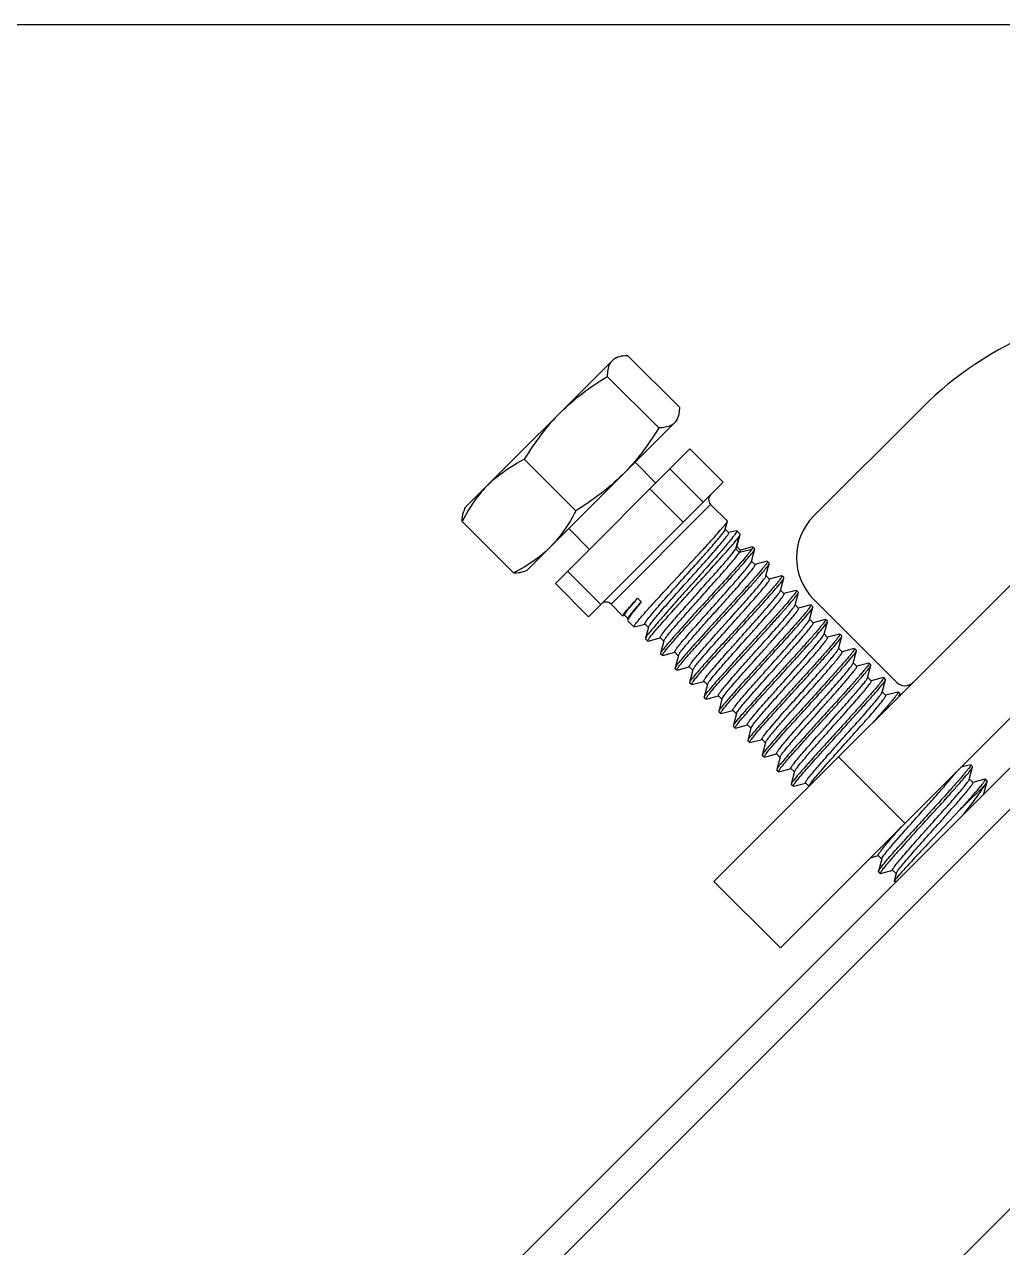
# Model space of a CAD drawing. Extents: x 27938 to 1042331, y -235042 to 1535213.
# Drawn here: x 707030 to 708077, y 755037 to 756346 of the extents above; entities that cross this region are included whole.
import ezdxf

# ---------------------------------------------------------------- set-up
doc = ezdxf.new("R2010")
doc.units = 0
doc.header["$LTSCALE"] = 1000
doc.header["$MEASUREMENT"] = 0
doc.layers.add('bz', color=2, linetype='Continuous')

msp = doc.modelspace()

# ---------------------------------------------------------------- linework, layer by layer
at = {"linetype": 'Continuous'}
for p, q in [((707661.4, 755988.8), (707501.5, 755828.9)), ((707661.4, 755988.8), (707665, 755990.1)), ((707675.9, 755991.7), (707731, 755936.6)), ((707653.7, 755969.6), (707708.8, 755914.5)), ((707768, 755429.1), (708272.4, 755933.6)), ((707990.7, 755936.1), (707874.6, 755820)), ((707728, 755922.1), (707568.1, 755762.2)), ((707729.3, 755925.8), (707728, 755922.1)), ((707598.3, 755748), (707742.2, 755892)), ((707742.2, 755892), (707777.8, 755856.4)), ((707565, 755880.9), (707620.1, 755825.8)), ((707683.6, 755877.7), (707705.8, 755855.5)), ((707720.9, 755870.6), (707756.5, 755835.1)), ((707633.8, 755712.4), (707777.8, 755856.4)), ((707699.4, 755849.1), (707734.9, 755813.6)), ((707501.5, 755828.9), (707500.1, 755825.2)), ((707657.8, 755725.8), (707764.4, 755832.4)), ((707782.3, 755814.6), (707764.4, 755832.4)), ((707498.5, 755814.3), (707553.6, 755759.3)), ((707780, 755806.1), (707782.3, 755814.3)), ((707782.3, 755814.3), (707782.3, 755814.6)), ((707612.5, 755806.7), (707634.7, 755784.4)), ((707780, 755805.8), (707780, 755806.1)), ((707783.8, 755802.3), (707780, 755806.1)), ((707791.8, 755804.5), (707783.8, 755802.4)), ((707791.8, 755804.5), (707792.3, 755804.5)), ((707796, 755800.8), (707792.3, 755804.5)), ((707792.5, 755787.1), (707796.1, 755800.4)), ((707794.8, 755798.2), (707796.1, 755800.4)), ((707796.1, 755800.4), (707796, 755800.8)), ((707839, 755358), (708283.3, 755802.3)), ((707791.5, 755785.2), (707794.8, 755798.2)), ((707791.5, 755785.2), (707792.5, 755787.1)), ((707796.3, 755783.6), (707792.6, 755787.4)), ((707809.3, 755787.2), (707796.3, 755783.8)), ((707809.3, 755787.2), (707809.6, 755787.2)), ((707811.6, 755785.2), (707809.6, 755787.2)), ((707795.4, 755781.3), (707791.5, 755785.2)), ((707808.4, 755784.5), (707795.4, 755781.3)), ((707808, 755771.5), (707811.6, 755784.9)), ((707811.6, 755784.9), (707811.6, 755785.2)), ((707564.4, 755760.9), (707568.1, 755762.2)), ((707611.2, 755761), (707646.8, 755725.4)), ((707808, 755771.3), (707808, 755771.5)), ((707811.9, 755768.1), (707808.1, 755771.8)), ((707824.8, 755771.7), (707811.8, 755768.2)), ((707823.6, 755756), (707827.2, 755769.3)), ((707824.8, 755771.7), (707825.2, 755771.6)), ((707827.1, 755769.7), (707825.2, 755771.6)), ((707827.2, 755769.3), (707827.1, 755769.7)), ((707598.3, 755748), (707633.8, 755712.4)), ((707823.4, 755755.5), (707823.6, 755756)), ((707827.4, 755752.5), (707823.7, 755756.3)), ((707840.4, 755756.1), (707827.4, 755752.7)), ((707839.1, 755740.4), (707842.7, 755753.8)), ((707840.4, 755756.1), (707840.7, 755756.1)), ((707842.7, 755754.2), (707840.7, 755756.1)), ((707842.7, 755753.8), (707842.7, 755754.2)), ((707843, 755737), (707839.2, 755740.7)), ((707855.9, 755740.6), (707842.9, 755737.1)), ((707854.7, 755724.9), (707858.3, 755738.2)), ((707855.9, 755740.6), (707856.3, 755740.5)), ((707858.2, 755738.6), (707856.3, 755740.5)), ((707858.3, 755738.2), (707858.2, 755738.6)), ((707670.2, 755713.5), (707657.8, 755725.8)), ((707686.3, 755732.1), (707690.2, 755728.2)), ((707858.5, 755721.4), (707854.8, 755725.2)), ((707871.5, 755725), (707858.5, 755721.6)), ((707870.2, 755709.3), (707873.8, 755722.7)), ((707871.5, 755725), (707871.8, 755725)), ((707873.8, 755723.1), (707871.8, 755725)), ((707873.8, 755722.7), (707873.8, 755723.1)), ((707874.6, 755731.2), (707963.4, 755642.3)), ((707670.3, 755713.5), (707670.2, 755713.5)), ((707670.3, 755713.5), (707672.3, 755714)), ((707672.3, 755714.1), (707676.1, 755710.3)), ((707676.1, 755710.6), (707675.6, 755708.7)), ((707675.6, 755708.7), (707675.7, 755708)), ((707682.1, 755701.5), (707675.7, 755708)), ((707874.1, 755705.9), (707870.3, 755709.7)), ((707887, 755709.5), (707874, 755706)), ((707887, 755709.5), (707887.4, 755709.4)), ((707889.3, 755707.5), (707887.4, 755709.4)), ((707889.3, 755707.1), (707889.3, 755707.5)), ((707682.4, 755701.5), (707682.1, 755701.5)), ((707682.4, 755701.5), (707694.1, 755704.6)), ((707694.1, 755704.8), (707697.9, 755701)), ((707698, 755701.3), (707694.8, 755689.3)), ((707698, 755701.3), (707698.1, 755701.7)), ((707885.8, 755693.8), (707889.3, 755707.1)), ((707694.8, 755689.3), (707694.8, 755688.8)), ((707697.2, 755686.4), (707694.8, 755688.8)), ((707697.6, 755686.4), (707710.5, 755689.9)), ((707710.5, 755690), (707714.3, 755686.2)), ((707714.4, 755686.6), (707710.8, 755673.2)), ((707889.6, 755690.3), (707885.8, 755694.1)), ((707902.6, 755693.9), (707889.6, 755690.5)), ((707901.3, 755678.2), (707904.9, 755691.6)), ((707902.6, 755693.9), (707902.9, 755693.9)), ((707904.9, 755692), (707902.9, 755693.9)), ((707904.9, 755691.6), (707904.9, 755692)), ((707710.8, 755673.2), (707710.8, 755672.8)), ((707712.8, 755670.9), (707710.8, 755672.8)), ((707713.1, 755670.8), (707712.8, 755670.9)), ((707713.1, 755670.8), (707726.1, 755674.3)), ((707726, 755674.5), (707729.8, 755670.7)), ((707729.9, 755671), (707726.3, 755657.6)), ((707905.2, 755674.8), (707901.4, 755678.6)), ((707918.1, 755678.4), (707905.1, 755674.9)), ((707916.9, 755662.7), (707920.4, 755676)), ((707918.1, 755678.4), (707918.5, 755678.4)), ((707920.4, 755676.4), (707918.5, 755678.4)), ((707920.4, 755676), (707920.4, 755676.4)), ((707726.3, 755657.6), (707726.4, 755657.3)), ((707728.3, 755655.3), (707726.4, 755657.3)), ((707728.7, 755655.3), (707728.3, 755655.3)), ((707728.7, 755655.3), (707741.6, 755658.8)), ((707741.6, 755658.9), (707745.4, 755655.1)), ((707745.4, 755655.5), (707741.9, 755642.1)), ((707920.7, 755659.2), (707916.9, 755663)), ((707933.7, 755662.8), (707920.7, 755659.4)), ((707932.4, 755647.1), (707936, 755660.5)), ((707933.7, 755662.8), (707934, 755662.8)), ((707936, 755660.9), (707934, 755662.8)), ((707936, 755660.5), (707936, 755660.9)), ((705631.2, 753096.9), (708176.6, 755642.3)), ((707741.9, 755642.1), (707741.9, 755641.7)), ((707744.2, 755639.7), (707757.2, 755643.2)), ((707757.1, 755643.4), (707760.9, 755639.6)), ((707936.3, 755643.7), (707932.5, 755647.5)), ((707949.2, 755647.3), (707936.2, 755643.8)), ((707947.9, 755631.6), (707951.5, 755645)), ((707949.2, 755647.3), (707949.6, 755647.3)), ((707951.5, 755645.3), (707949.6, 755647.3)), ((707743.8, 755639.8), (707741.9, 755641.7)), ((707744.2, 755639.7), (707743.8, 755639.8)), ((707761, 755639.9), (707757.4, 755626.5)), ((707951.8, 755628.2), (707948, 755631.9)), ((707964.7, 755631.7), (707951.8, 755628.3)), ((707964.7, 755631.7), (707965.1, 755631.7)), ((707967.1, 755629.8), (707965.1, 755631.7)), ((707965.9, 755627.4), (707967.1, 755629.4)), ((707966.6, 755627.8), (707967.1, 755629.4)), ((707967.1, 755629.4), (707967.1, 755629.8)), ((705653.2, 753074.9), (708198.6, 755620.3)), ((707757.4, 755626.5), (707757.5, 755626.2)), ((707759.4, 755624.2), (707757.5, 755626.2)), ((707759.8, 755624.2), (707759.4, 755624.2)), ((707759.8, 755624.2), (707772.7, 755627.7)), ((707772.7, 755627.8), (707776.5, 755624)), ((707776.5, 755624.4), (707773, 755611)), ((707776.5, 755624.4), (707776.7, 755624.7)), ((707773, 755611), (707773, 755610.6)), ((707774.9, 755608.7), (707773, 755610.6)), ((707775.3, 755608.7), (707774.9, 755608.7)), ((707775.3, 755608.7), (707788.3, 755612.1)), ((707788.2, 755612.3), (707792, 755608.5)), ((707792.1, 755608.8), (707788.5, 755595.4)), ((707788.5, 755595.4), (707788.5, 755595.1)), ((707790.5, 755593.1), (707788.5, 755595.1)), ((707790.9, 755593.1), (707790.5, 755593.1)), ((707790.9, 755593.1), (707803.8, 755596.6)), ((707803.8, 755596.7), (707807.5, 755593)), ((707807.6, 755593.3), (707804.1, 755579.9)), ((707804.1, 755579.9), (707804.1, 755579.5)), ((707806, 755577.6), (707804.1, 755579.5)), ((707806.4, 755577.6), (707806, 755577.6)), ((707806.4, 755577.6), (707819.4, 755581)), ((707819.3, 755581.2), (707823.1, 755577.4)), ((707823.2, 755577.7), (707819.6, 755564.3)), ((707819.6, 755564.3), (707819.6, 755564)), ((707821.6, 755562), (707819.6, 755564)), ((707822, 755562), (707834.9, 755565.5)), ((707834.9, 755565.6), (707838.6, 755561.9)), ((707822, 755562), (707821.6, 755562)), ((707838.7, 755562.2), (707835.2, 755548.8)), ((707972.3, 755491.3), (707901.2, 755562.3)), ((708042.5, 755554), (708032.3, 755551.3)), ((708041.2, 755538.3), (708044.8, 755551.7)), ((708042.5, 755554), (708042.8, 755554)), ((708044.8, 755552), (708042.8, 755554)), ((708044.8, 755551.7), (708044.8, 755552)), ((707835.2, 755548.8), (707835.2, 755548.4)), ((707837.1, 755546.5), (707835.2, 755548.4)), ((707837.5, 755546.5), (707837.1, 755546.5)), ((707837.5, 755546.5), (707850.5, 755549.9)), ((707850.4, 755550.1), (707854.2, 755546.3)), ((707854.3, 755546.6), (707850.7, 755533.3)), ((708041.1, 755537.9), (708041.2, 755538.3)), ((708045.1, 755534.9), (708041.3, 755538.6)), ((708058, 755538.5), (708045, 755535)), ((708058.4, 755538.4), (708058, 755538.5)), ((708060.3, 755536.5), (708058.4, 755538.4)), ((707850.7, 755533.3), (707850.7, 755532.9)), ((707852.7, 755530.9), (707850.7, 755532.9)), ((707853, 755530.9), (707852.7, 755530.9)), ((707853, 755530.9), (707866, 755534.4)), ((707866, 755534.5), (707869.7, 755530.8)), ((707869.8, 755531.1), (707869.9, 755531.4)), ((708031.6, 755506.2), (708058.4, 755532.9)), ((708056.8, 755522.8), (708060.4, 755536.1)), ((708060.3, 755536.5), (708060.4, 755536.1)), ((708031.6, 755506.2), (707996.4, 755468.8)), ((707935.5, 755454.4), (707936.4, 755454.7)), ((707936.4, 755454.7), (707943.7, 755456.7)), ((707943.7, 755456.8), (707947.5, 755453)), ((707947.5, 755453.4), (707944, 755440)), ((707944, 755439.6), (707944, 755440)), ((707946, 755437.7), (707944, 755439.6)), ((707946, 755437.7), (707946.3, 755437.6)), ((707946.3, 755437.6), (707959.3, 755441.1)), ((707959.2, 755441.3), (707963, 755437.5)), ((707963, 755437.5), (707960.8, 755429.3)), ((707963.1, 755437.8), (707963, 755437.5)), ((707839, 755358), (707768, 755429.1)), ((707960.8, 755429.3), (707960.9, 755429.1)), ((707963.4, 755429.1), (707960.9, 755429.1)), ((705867.1, 752861), (708412.6, 755406.4))]:
    msp.add_line(p, q, dxfattribs=at)
for centre, radius, start, end in [((708257.3, 755669.6), 376.9, 90.0086, 135), ((707769.7, 755837.7), 7.54, 135, 225), ((707919, 755775.6), 62.8, 135, 225), ((707652.5, 755720.5), 7.54, 45, 135), ((707972.3, 755651.2), 12.6, 225, 315), ((707700.1, 755839), 337.2, 319.4796, 320.0674)]:
    msp.add_arc(centre, radius, start, end, dxfattribs=at)
for points, knots in [([(707659, 755986.4), (707658.1, 755985.5), (707654.5, 755980.6), (707653.8, 755974.2), (707653.7, 755969.6)], [0, 0, 0, 0, 0.22235, 1, 1, 1, 1]), ([(707664.9, 755990.1), (707664.3, 755989.8), (707662.2, 755989), (707660.2, 755987.6), (707659, 755986.4)], [0, 0, 0, 0, 0.261173, 1, 1, 1, 1]), ([(707675.9, 755991.7), (707674.9, 755991.7), (707671.2, 755991.6), (707667.4, 755991), (707664.9, 755990.1)], [0, 0, 0, 0, 0.270862, 1, 1, 1, 1]), ([(707731, 755936.6), (707731, 755935.6), (707730.8, 755931.9), (707730.2, 755928.2), (707729.3, 755925.7)], [0, 0, 0, 0, 0.270862, 1, 1, 1, 1]), ([(707725.7, 755919.8), (707724.7, 755918.9), (707719.8, 755915.2), (707713.5, 755914.6), (707708.8, 755914.5)], [0, 0, 0, 0, 0.22235, 1, 1, 1, 1]), ([(707729.3, 755925.7), (707729.1, 755925.1), (707728.2, 755923), (707726.9, 755921), (707725.7, 755919.8)], [0, 0, 0, 0, 0.261173, 1, 1, 1, 1]), ([(707526, 755853.4), (707528.8, 755856.2), (707540.6, 755866.9), (707554.3, 755875.4), (707565, 755880.9)], [0, 0, 0, 0, 0.248254, 1, 1, 1, 1]), ([(707526, 755853.4), (707523.2, 755850.6), (707512.4, 755838.8), (707503.9, 755825), (707498.5, 755814.3)], [0, 0, 0, 0, 0.248254, 1, 1, 1, 1]), ([(707498.5, 755814.3), (707498.5, 755815.4), (707498.6, 755819.1), (707499.2, 755822.8), (707500.2, 755825.3)], [0, 0, 0, 0, 0.270862, 1, 1, 1, 1]), ([(707620.1, 755825.8), (707618.3, 755822.2), (707610.7, 755808.2), (707601, 755795.2), (707592.6, 755786.8)], [0, 0, 0, 0, 0.25305, 1, 1, 1, 1]), ([(707719.8, 755744.8), (707727.2, 755752.9), (707738.2, 755764.7), (707752.4, 755780.1), (707761.9, 755790.4), (707769.9, 755799.3), (707775.4, 755805.6), (707778.8, 755809.6), (707780.5, 755811.7), (707781.6, 755813.2), (707782.2, 755814), (707782.3, 755814.3)], [0, 0, 0, 0, 0.350119, 0.518183, 0.670792, 0.80069, 0.901712, 0.939847, 0.96911, 0.98919, 1, 1, 1, 1]), ([(707694.1, 755704.8), (707694, 755704.9), (707694.1, 755705.4), (707694.6, 755706.3), (707695.4, 755707.6), (707697.3, 755710.2), (707700.7, 755714.3), (707705.7, 755720.3), (707712, 755727.5), (707719.2, 755735.7), (707727.2, 755744.5), (707738.1, 755756.8), (707749, 755768.8), (707759.3, 755780.4), (707765.9, 755787.9), (707771.4, 755794.3), (707775.7, 755799.4), (707778.4, 755803), (707779.8, 755805), (707780, 755805.8)], [0, 0, 0, 0, 0.003459, 0.010831, 0.022552, 0.038611, 0.0832, 0.143022, 0.215863, 0.299017, 0.389412, 0.483732, 0.670424, 0.756089, 0.83251, 0.897021, 0.947417, 0.982048, 1, 1, 1, 1]), ([(707698.1, 755701.7), (707698.5, 755702.6), (707700.1, 755704.8), (707703.3, 755708.9), (707707.9, 755714.4), (707716.2, 755724), (707728.5, 755737.9), (707741.6, 755752.4), (707752.4, 755764.5), (707760.1, 755773), (707767, 755780.8), (707772.9, 755787.7), (707777.7, 755793.3), (707780.9, 755797.2), (707782.6, 755799.6), (707783.4, 755800.9), (707783.8, 755801.7), (707783.9, 755802.2), (707783.8, 755802.3)], [0, 0, 0, 0, 0.022597, 0.061854, 0.116478, 0.184513, 0.350625, 0.536644, 0.628982, 0.71656, 0.796358, 0.86566, 0.922145, 0.963971, 0.978972, 0.989897, 0.996763, 1, 1, 1, 1]), ([(707792.3, 755804.5), (707792.5, 755804.3), (707792.2, 755803.4), (707791.5, 755802.2), (707790.1, 755800.1), (707787.1, 755796.2), (707781.9, 755789.8), (707774.1, 755780.7), (707764.6, 755770), (707754.1, 755758.1), (707742.9, 755745.7), (707735.3, 755737.3), (707731.6, 755733.1)], [0, 0, 0, 0, 0.00729, 0.023491, 0.049387, 0.084832, 0.182679, 0.312272, 0.467071, 0.639216, 0.819925, 1, 1, 1, 1]), ([(707592.6, 755786.8), (707589.8, 755784), (707578, 755773.2), (707564.3, 755764.7), (707553.6, 755759.3)], [0, 0, 0, 0, 0.248254, 1, 1, 1, 1]), ([(707734.4, 755730.2), (707740.9, 755737.3), (707753.5, 755751.2), (707771, 755770.4), (707784.7, 755785.8), (707792.3, 755794.6), (707794.8, 755798.2)], [0, 0, 0, 0, 0.317573, 0.617842, 0.85691, 1, 1, 1, 1]), ([(707809.6, 755787.2), (707809.8, 755787), (707809.2, 755785.8), (707808.8, 755785.1), (707808.4, 755784.5)], [0, 0, 0, 0, 0.284271, 1, 1, 1, 1]), ([(707710.5, 755690), (707710.4, 755690.1), (707710.5, 755690.6), (707711.1, 755691.8), (707712.8, 755694.3), (707715.8, 755698.1), (707720.1, 755703.2), (707725.4, 755709.4), (707731.6, 755716.5), (707738.5, 755724.2), (707748.3, 755735.2), (707760.4, 755748.8), (707773.8, 755763.7), (707784, 755775.6), (707789.6, 755782.4), (707791.5, 755785.2)], [0, 0, 0, 0, 0.003229, 0.009818, 0.034461, 0.074131, 0.127679, 0.193435, 0.269313, 0.352894, 0.44151, 0.62244, 0.789143, 0.920497, 1, 1, 1, 1]), ([(707714.4, 755686.6), (707714.5, 755687.2), (707715.7, 755688.9), (707717.9, 755692), (707721.4, 755696.3), (707726, 755701.7), (707731.4, 755708), (707740.1, 755717.8), (707751.8, 755730.9), (707765.8, 755746.5), (707778.5, 755760.8), (707788.3, 755772.2), (707793.6, 755778.6), (707795.4, 755781.3)], [0, 0, 0, 0, 0.016663, 0.047692, 0.09239, 0.149487, 0.2173, 0.293813, 0.463619, 0.63876, 0.798451, 0.923769, 1, 1, 1, 1]), ([(707808.4, 755784.5), (707805.9, 755781), (707798.3, 755772.2), (707784.6, 755756.7), (707767.1, 755737.5), (707754.5, 755723.7), (707748, 755716.6)], [0, 0, 0, 0, 0.14309, 0.382158, 0.682427, 1, 1, 1, 1]), ([(707750, 755714.7), (707757.2, 755722.7), (707768, 755734.5), (707782, 755749.8), (707791.3, 755760.2), (707799.3, 755769.2), (707805.3, 755776.3), (707809.2, 755780.9), (707811, 755783.6), (707811.5, 755784.5), (707811.6, 755784.9)], [0, 0, 0, 0, 0.346732, 0.513455, 0.665275, 0.795127, 0.896989, 0.966206, 0.987594, 1, 1, 1, 1]), ([(707795.4, 755781.3), (707795.7, 755781.8), (707796.1, 755782.4), (707796.5, 755783.4), (707796.3, 755783.6)], [0, 0, 0, 0, 0.705651, 1, 1, 1, 1]), ([(707553.6, 755759.3), (707554.6, 755759.3), (707558.3, 755759.4), (707562, 755760), (707564.5, 755760.9)], [0, 0, 0, 0, 0.270862, 1, 1, 1, 1]), ([(707726, 755674.5), (707725.9, 755674.6), (707726, 755675.1), (707726.7, 755676.4), (707728.7, 755679.2), (707732, 755683.4), (707736.7, 755689), (707742.6, 755695.7), (707749.3, 755703.4), (707756.7, 755711.7), (707767.1, 755723.3), (707777.5, 755734.9), (707787.3, 755746), (707793.8, 755753.3), (707799.2, 755759.7), (707803.4, 755764.8), (707806.2, 755768.5), (707807.7, 755770.5), (707808, 755771.3)], [0, 0, 0, 0, 0.003422, 0.010566, 0.037398, 0.080541, 0.138586, 0.209513, 0.290822, 0.379637, 0.472809, 0.658962, 0.745341, 0.823107, 0.88951, 0.942219, 0.979421, 1, 1, 1, 1]), ([(707730.6, 755672.4), (707731.3, 755673.5), (707733.1, 755676), (707738.5, 755682.6), (707747.8, 755693.4), (707761.1, 755708.4), (707773.3, 755722), (707783.3, 755733.2), (707790.3, 755741), (707796.6, 755748.2), (707802, 755754.5), (707806.4, 755759.8), (707809.5, 755763.7), (707811.3, 755766.2), (707811.9, 755767.5), (707812, 755768), (707811.9, 755768.1)], [0, 0, 0, 0, 0.029846, 0.074702, 0.203394, 0.369574, 0.551671, 0.641288, 0.726015, 0.803077, 0.869958, 0.924482, 0.964905, 0.990021, 0.99673, 1, 1, 1, 1]), ([(707825.2, 755771.6), (707825.3, 755771.5), (707825, 755770.6), (707824.3, 755769.5), (707822.8, 755767.5), (707820.8, 755764.9), (707818.1, 755761.7), (707813.5, 755756.3), (707806.5, 755748.3), (707796.9, 755737.7), (707786.2, 755725.9), (707775, 755713.6), (707767.4, 755705.2), (707763.6, 755701.1)], [0, 0, 0, 0, 0.006655, 0.022604, 0.048376, 0.083764, 0.128363, 0.181623, 0.311335, 0.466328, 0.638709, 0.819671, 1, 1, 1, 1]), ([(707765.5, 755699.1), (707772.8, 755707.1), (707783.6, 755718.9), (707797.5, 755734.3), (707806.9, 755744.7), (707814.8, 755753.6), (707820.9, 755760.7), (707824.7, 755765.4), (707826.5, 755768), (707827.1, 755769), (707827.2, 755769.3)], [0, 0, 0, 0, 0.346732, 0.513452, 0.665274, 0.79513, 0.896993, 0.966207, 0.987594, 1, 1, 1, 1]), ([(707741.6, 755658.9), (707741.5, 755659), (707741.6, 755659.5), (707742.3, 755660.8), (707744.2, 755663.5), (707747.4, 755667.7), (707752, 755673.2), (707757.8, 755679.8), (707764.4, 755687.3), (707771.7, 755695.5), (707782, 755707), (707794.5, 755720.9), (707806.2, 755734.1), (707814.1, 755743.3), (707818.4, 755748.6), (707821.5, 755752.5), (707823, 755754.6), (707823.4, 755755.5)], [0, 0, 0, 0, 0.003379, 0.010396, 0.036736, 0.079099, 0.136135, 0.205904, 0.286001, 0.373651, 0.465813, 0.650831, 0.815583, 0.883085, 0.937444, 0.976819, 1, 1, 1, 1]), ([(707745.9, 755656.5), (707746.5, 755657.5), (707748.2, 755659.9), (707753.4, 755666.3), (707762.6, 755677), (707775.8, 755691.9), (707788.2, 755705.7), (707798.3, 755717), (707805.4, 755725), (707811.8, 755732.3), (707817.4, 755738.7), (707821.8, 755744.1), (707825, 755748), (707826.8, 755750.7), (707827.5, 755751.9), (707827.5, 755752.4), (707827.4, 755752.5)], [0, 0, 0, 0, 0.027356, 0.070178, 0.196347, 0.362014, 0.545205, 0.635768, 0.721577, 0.799762, 0.86771, 0.923162, 0.964301, 0.989868, 0.99669, 1, 1, 1, 1]), ([(707840.7, 755756.1), (707840.9, 755755.9), (707840.5, 755755.1), (707839.8, 755754), (707838.4, 755751.9), (707836.3, 755749.4), (707833.6, 755746.1), (707829, 755740.7), (707822, 755732.8), (707812.5, 755722.2), (707801.8, 755710.4), (707790.5, 755698), (707782.9, 755689.7), (707779.1, 755685.5)], [0, 0, 0, 0, 0.006651, 0.022595, 0.048362, 0.083745, 0.12834, 0.1816, 0.311315, 0.466314, 0.638697, 0.819663, 1, 1, 1, 1]), ([(707781.1, 755683.6), (707788.3, 755691.6), (707799.1, 755703.4), (707813.1, 755718.7), (707822.4, 755729.1), (707830.3, 755738.1), (707836.4, 755745.2), (707840.2, 755749.8), (707842.1, 755752.5), (707842.6, 755753.4), (707842.7, 755753.8)], [0, 0, 0, 0, 0.346742, 0.513465, 0.665282, 0.795135, 0.896996, 0.966208, 0.987595, 1, 1, 1, 1]), ([(707682.1, 755701.5), (707682, 755701.6), (707682.2, 755702.1), (707682.6, 755702.7), (707683.3, 755703.8), (707685, 755706), (707687.9, 755709.5), (707692.4, 755714.7), (707698, 755721), (707704.6, 755728.3), (707711.9, 755736.3), (707717.1, 755741.9), (707719.8, 755744.8)], [0, 0, 0, 0, 0.006349, 0.020563, 0.043389, 0.074837, 0.162857, 0.282397, 0.430243, 0.602357, 0.794039, 1, 1, 1, 1]), ([(707757.1, 755643.4), (707757, 755643.5), (707757.1, 755644), (707757.8, 755645.3), (707759.6, 755647.9), (707762.8, 755651.9), (707767.4, 755657.3), (707773, 755663.8), (707779.5, 755671.2), (707786.7, 755679.3), (707796.8, 755690.7), (707809.2, 755704.5), (707820.9, 755717.7), (707828.9, 755726.9), (707833.4, 755732.3), (707836.6, 755736.4), (707838.3, 755738.7), (707838.8, 755739.7)], [0, 0, 0, 0, 0.003336, 0.010233, 0.036096, 0.077704, 0.133763, 0.202409, 0.281328, 0.367844, 0.459022, 0.642919, 0.808241, 0.876802, 0.932761, 0.974256, 1, 1, 1, 1]), ([(707761.3, 755640.6), (707761.7, 755641.5), (707763.4, 755643.8), (707766.5, 755647.8), (707770.9, 755653.1), (707778.9, 755662.3), (707790.6, 755675.5), (707803, 755689.4), (707813.2, 755700.8), (707820.5, 755708.9), (707827, 755716.4), (707832.7, 755722.9), (707837.2, 755728.3), (707840.5, 755732.4), (707842.3, 755735.1), (707843, 755736.4), (707843.1, 755736.9), (707843, 755737)], [0, 0, 0, 0, 0.024821, 0.065556, 0.120941, 0.189123, 0.354243, 0.538544, 0.630075, 0.716999, 0.796339, 0.865388, 0.921797, 0.963675, 0.989709, 0.996648, 1, 1, 1, 1]), ([(707856.3, 755740.5), (707856.4, 755740.4), (707856.1, 755739.5), (707855.4, 755738.4), (707853.9, 755736.4), (707851.9, 755733.8), (707849.2, 755730.6), (707844.6, 755725.2), (707837.6, 755717.2), (707828, 755706.6), (707817.3, 755694.8), (707806.1, 755682.5), (707798.5, 755674.1), (707794.7, 755670)], [0, 0, 0, 0, 0.006667, 0.022629, 0.048411, 0.083806, 0.128409, 0.181673, 0.311386, 0.466369, 0.638735, 0.819685, 1, 1, 1, 1]), ([(707796.6, 755668), (707803.9, 755676), (707814.7, 755687.8), (707828.6, 755703.2), (707838, 755713.6), (707845.9, 755722.5), (707852, 755729.6), (707855.8, 755734.3), (707857.6, 755736.9), (707858.2, 755737.9), (707858.3, 755738.2)], [0, 0, 0, 0, 0.346729, 0.513452, 0.665273, 0.795127, 0.896989, 0.966206, 0.987594, 1, 1, 1, 1]), ([(707670.2, 755713.5), (707670, 755713.6), (707670.5, 755714.2), (707671.1, 755715.1), (707672.4, 755716.7), (707674.2, 755718.8), (707676.6, 755721.5), (707680.6, 755726), (707683.9, 755729.6), (707686.3, 755732.1)], [0, 0, 0, 0, 0.018878, 0.068916, 0.150826, 0.263937, 0.407062, 0.578714, 1, 1, 1, 1]), ([(707672.3, 755714.1), (707672.1, 755714.2), (707672.4, 755714.9), (707672.9, 755715.8), (707674, 755717.4), (707676.4, 755720.5), (707680.5, 755725.5), (707684.2, 755729.7), (707686.3, 755732.1)], [0, 0, 0, 0, 0.022497, 0.073733, 0.155945, 0.268763, 0.581618, 1, 1, 1, 1]), ([(707690.2, 755728.2), (707688.2, 755725.9), (707684.7, 755721.6), (707680.2, 755716), (707677.3, 755711.9), (707675.9, 755709.6), (707675.6, 755708.7)], [0, 0, 0, 0, 0.376713, 0.674345, 0.883812, 1, 1, 1, 1]), ([(707676.1, 755710.6), (707676.3, 755711.4), (707677.8, 755713.3), (707680.5, 755717), (707684.9, 755722.1), (707688.3, 755726), (707690.2, 755728.2)], [0, 0, 0, 0, 0.105343, 0.311665, 0.613119, 1, 1, 1, 1]), ([(707731.6, 755733.1), (707726.8, 755727.7), (707719.9, 755720), (707711.3, 755710.2), (707706, 755704), (707701.6, 755698.7), (707698.2, 755694.6), (707696, 755691.6), (707694.9, 755689.9), (707694.8, 755689.3)], [0, 0, 0, 0, 0.375078, 0.540028, 0.684568, 0.805261, 0.899295, 0.964563, 1, 1, 1, 1]), ([(707697.2, 755686.4), (707697.1, 755686.5), (707697.2, 755687), (707697.6, 755687.7), (707698.3, 755688.8), (707699.9, 755691), (707702.8, 755694.6), (707707.2, 755699.8), (707712.8, 755706.2), (707719.3, 755713.5), (707726.6, 755721.6), (707731.8, 755727.3), (707734.4, 755730.2)], [0, 0, 0, 0, 0.006771, 0.021181, 0.04412, 0.075632, 0.16369, 0.283183, 0.430908, 0.602844, 0.794296, 1, 1, 1, 1]), ([(707772.7, 755627.8), (707772.6, 755627.9), (707772.7, 755628.4), (707773.3, 755629.7), (707775.1, 755632.3), (707778.3, 755636.2), (707782.7, 755641.5), (707788.2, 755647.9), (707794.6, 755655.2), (707801.6, 755663.1), (707811.7, 755674.4), (707824, 755688.1), (707837.3, 755703.1), (707846.5, 755713.7), (707851.7, 755720.3), (707853.5, 755722.7), (707854.1, 755723.7)], [0, 0, 0, 0, 0.003295, 0.010076, 0.035478, 0.076355, 0.131468, 0.199026, 0.276801, 0.362215, 0.452433, 0.635226, 0.801083, 0.928174, 0.971737, 1, 1, 1, 1]), ([(707776.7, 755624.7), (707777, 755625.6), (707778.5, 755627.7), (707781.5, 755631.5), (707785.8, 755636.7), (707793.7, 755645.9), (707805.4, 755659.1), (707817.9, 755673), (707828.2, 755684.6), (707835.6, 755692.8), (707842.2, 755700.4), (707848, 755707.1), (707852.6, 755712.6), (707855.9, 755716.8), (707857.8, 755719.5), (707858.5, 755720.8), (707858.6, 755721.3), (707858.5, 755721.4)], [0, 0, 0, 0, 0.022244, 0.060839, 0.114606, 0.181715, 0.346252, 0.531679, 0.624204, 0.712272, 0.792803, 0.862987, 0.920385, 0.963027, 0.989543, 0.996606, 1, 1, 1, 1]), ([(707871.8, 755725), (707872, 755724.9), (707871.6, 755724), (707870.9, 755722.9), (707869.4, 755720.8), (707867.4, 755718.3), (707864.7, 755715), (707860.1, 755709.6), (707853.1, 755701.7), (707843.6, 755691.1), (707832.9, 755679.3), (707821.6, 755666.9), (707814, 755658.6), (707810.2, 755654.4)], [0, 0, 0, 0, 0.006649, 0.022593, 0.04836, 0.083744, 0.12834, 0.181598, 0.311311, 0.466309, 0.638695, 0.819663, 1, 1, 1, 1]), ([(707812.2, 755652.5), (707819.4, 755660.5), (707830.2, 755672.3), (707844.2, 755687.6), (707853.5, 755698), (707861.4, 755707), (707867.5, 755714.1), (707871.3, 755718.8), (707873.2, 755721.4), (707873.7, 755722.3), (707873.8, 755722.7)], [0, 0, 0, 0, 0.346736, 0.513457, 0.665278, 0.795134, 0.896995, 0.966207, 0.987595, 1, 1, 1, 1]), ([(707854.1, 755723.7), (707854.2, 755723.9), (707854.4, 755724.2), (707854.6, 755724.6), (707854.7, 755724.9)], [0, 0, 0, 0, 0.314049, 1, 1, 1, 1]), ([(707748, 755716.6), (707743.2, 755711.3), (707736.2, 755703.6), (707727.5, 755693.8), (707722, 755687.6), (707717.6, 755682.4), (707714.2, 755678.3), (707712.1, 755675.4), (707711, 755673.8), (707710.8, 755673.2)], [0, 0, 0, 0, 0.377471, 0.543197, 0.688119, 0.808734, 0.902176, 0.966298, 1, 1, 1, 1]), ([(707712.8, 755670.9), (707712.7, 755671), (707712.8, 755671.4), (707713.4, 755672.6), (707715.2, 755675.2), (707718.4, 755679), (707722.8, 755684.3), (707728.3, 755690.6), (707734.9, 755698), (707742.2, 755706.1), (707747.3, 755711.7), (707750, 755714.7)], [0, 0, 0, 0, 0.006752, 0.02114, 0.075534, 0.163574, 0.283062, 0.430797, 0.602759, 0.794252, 1, 1, 1, 1]), ([(707788.2, 755612.3), (707788.1, 755612.4), (707788.2, 755612.9), (707788.9, 755614.3), (707790.9, 755617), (707794.3, 755621.3), (707799.1, 755627), (707805, 755633.8), (707811.8, 755641.6), (707819.3, 755650), (707829.8, 755661.7), (707840.2, 755673.3), (707850.1, 755684.4), (707856.5, 755691.8), (707861.8, 755698), (707866, 755703), (707868.6, 755706.6), (707870, 755708.6), (707870.2, 755709.3)], [0, 0, 0, 0, 0.003453, 0.010691, 0.037881, 0.081592, 0.14037, 0.212138, 0.294327, 0.383985, 0.477885, 0.664852, 0.751185, 0.82854, 0.894141, 0.945651, 0.981282, 1, 1, 1, 1]), ([(707887.4, 755709.4), (707887.5, 755709.3), (707887.2, 755708.4), (707886.5, 755707.3), (707885, 755705.3), (707883, 755702.7), (707880.3, 755699.5), (707875.7, 755694.1), (707868.7, 755686.2), (707859.1, 755675.5), (707848.4, 755663.7), (707837.2, 755651.4), (707829.6, 755643), (707825.8, 755638.9)], [0, 0, 0, 0, 0.006656, 0.022605, 0.048376, 0.083762, 0.128359, 0.181619, 0.311334, 0.466329, 0.638707, 0.819669, 1, 1, 1, 1]), ([(707763.6, 755701.1), (707758.7, 755695.7), (707751.8, 755688), (707743, 755678.2), (707737.6, 755672), (707733.1, 755666.8), (707729.7, 755662.7), (707727.6, 755659.8), (707726.5, 755658.2), (707726.3, 755657.6)], [0, 0, 0, 0, 0.377475, 0.543201, 0.68812, 0.808733, 0.902175, 0.966298, 1, 1, 1, 1]), ([(707728.3, 755655.3), (707728.2, 755655.4), (707728.3, 755655.9), (707728.7, 755656.6), (707729.4, 755657.7), (707731, 755659.9), (707733.9, 755663.5), (707738.3, 755668.7), (707743.9, 755675.1), (707750.4, 755682.4), (707757.7, 755690.5), (707762.9, 755696.2), (707765.5, 755699.1)], [0, 0, 0, 0, 0.006766, 0.021171, 0.044105, 0.075616, 0.163673, 0.283167, 0.430893, 0.602828, 0.794287, 1, 1, 1, 1]), ([(707792.1, 755608.8), (707792.3, 755609.6), (707793.7, 755611.5), (707796.3, 755615.1), (707800.4, 755620.1), (707805.8, 755626.4), (707812.2, 755633.7), (707822.1, 755644.8), (707832.5, 755656.4), (707843, 755668.2), (707850.5, 755676.6), (707857.3, 755684.3), (707863.2, 755691.2), (707868, 755696.8), (707871.4, 755701.1), (707873.4, 755703.9), (707874.1, 755705.2), (707874.2, 755705.8), (707874.1, 755705.9)], [0, 0, 0, 0, 0.01868, 0.054278, 0.105764, 0.171349, 0.248696, 0.335028, 0.522011, 0.615926, 0.705601, 0.787809, 0.859594, 0.918387, 0.96211, 0.989307, 0.996546, 1, 1, 1, 1]), ([(707827.7, 755636.9), (707835, 755644.9), (707845.8, 755656.7), (707859.7, 755672.1), (707869.1, 755682.5), (707877, 755691.4), (707883.1, 755698.6), (707886.9, 755703.2), (707888.7, 755705.8), (707889.2, 755706.8), (707889.3, 755707.1)], [0, 0, 0, 0, 0.346741, 0.513465, 0.665282, 0.795133, 0.896994, 0.966208, 0.987595, 1, 1, 1, 1]), ([(707697.6, 755686.4), (707697.5, 755686.4), (707697.4, 755686.3), (707697.2, 755686.4), (707697.2, 755686.4)], [0, 0, 0, 0, 0.601135, 1, 1, 1, 1]), ([(707779.1, 755685.5), (707774.3, 755680.2), (707767.3, 755672.5), (707758.6, 755662.7), (707753.1, 755656.5), (707748.7, 755651.3), (707745.3, 755647.2), (707743.1, 755644.3), (707742, 755642.7), (707741.9, 755642.1)], [0, 0, 0, 0, 0.377469, 0.54319, 0.688109, 0.808726, 0.902172, 0.966298, 1, 1, 1, 1]), ([(707743.8, 755639.8), (707743.8, 755639.9), (707743.9, 755640.4), (707744.2, 755641), (707745, 755642.2), (707746.6, 755644.4), (707749.5, 755648), (707753.9, 755653.2), (707759.4, 755659.5), (707766, 755666.9), (707773.3, 755675), (707778.4, 755680.6), (707781.1, 755683.6)], [0, 0, 0, 0, 0.006767, 0.021173, 0.044108, 0.075618, 0.163672, 0.283161, 0.430888, 0.602828, 0.79429, 1, 1, 1, 1]), ([(707803.8, 755596.7), (707803.7, 755596.8), (707803.8, 755597.4), (707804.5, 755598.7), (707806.4, 755601.5), (707809.9, 755605.8), (707814.6, 755611.4), (707820.5, 755618.3), (707827.4, 755626), (707834.9, 755634.4), (707845.4, 755646.2), (707855.8, 755657.8), (707865.6, 755668.9), (707872, 755676.2), (707877.4, 755682.5), (707881.5, 755687.5), (707884.2, 755691.1), (707885.6, 755693), (707885.8, 755693.8)], [0, 0, 0, 0, 0.003453, 0.010691, 0.03788, 0.081592, 0.14037, 0.212137, 0.294327, 0.383985, 0.477885, 0.664852, 0.751185, 0.82854, 0.894141, 0.945652, 0.981282, 1, 1, 1, 1]), ([(707807.6, 755593.3), (707807.8, 755594), (707809.2, 755596), (707811.8, 755599.6), (707816, 755604.6), (707821.3, 755610.8), (707827.7, 755618.2), (707837.6, 755629.3), (707848, 755640.9), (707858.5, 755652.6), (707866, 755661), (707872.9, 755668.8), (707878.8, 755675.6), (707883.5, 755681.3), (707886.9, 755685.6), (707888.9, 755688.4), (707889.6, 755689.7), (707889.7, 755690.2), (707889.6, 755690.3)], [0, 0, 0, 0, 0.01868, 0.054279, 0.105765, 0.171349, 0.248696, 0.335028, 0.522011, 0.615926, 0.705601, 0.787809, 0.859593, 0.918386, 0.962109, 0.989307, 0.996546, 1, 1, 1, 1]), ([(707902.9, 755693.9), (707903.1, 755693.8), (707902.7, 755692.9), (707902, 755691.8), (707900.5, 755689.7), (707898.5, 755687.2), (707895.8, 755684), (707891.2, 755678.5), (707884.2, 755670.6), (707874.7, 755660), (707864, 755648.2), (707852.7, 755635.9), (707845.1, 755627.5), (707841.3, 755623.3)], [0, 0, 0, 0, 0.006666, 0.022627, 0.048408, 0.083802, 0.128406, 0.181669, 0.311381, 0.466364, 0.638732, 0.819683, 1, 1, 1, 1]), ([(707843.3, 755621.4), (707850.5, 755629.4), (707861.3, 755641.2), (707875.3, 755656.5), (707884.6, 755666.9), (707892.5, 755675.9), (707898.6, 755683), (707902.4, 755687.7), (707904.2, 755690.3), (707904.8, 755691.2), (707904.9, 755691.6)], [0, 0, 0, 0, 0.346729, 0.51345, 0.665272, 0.795127, 0.896989, 0.966206, 0.987594, 1, 1, 1, 1]), ([(707729.9, 755671), (707729.9, 755671.1), (707730.1, 755671.6), (707730.4, 755672), (707730.6, 755672.4)], [0, 0, 0, 0, 0.179935, 1, 1, 1, 1]), ([(707794.7, 755670), (707789.8, 755664.6), (707782.9, 755656.9), (707774.1, 755647.1), (707768.7, 755641), (707764.2, 755635.7), (707760.8, 755631.6), (707758.7, 755628.7), (707757.6, 755627.2), (707757.4, 755626.5)], [0, 0, 0, 0, 0.377473, 0.543199, 0.688121, 0.808735, 0.902176, 0.966298, 1, 1, 1, 1]), ([(707830.5, 755596.2), (707837.2, 755604.1), (707848.1, 755616.3), (707862.9, 755632.8), (707874.2, 755645.5), (707884.5, 755657.1), (707891.8, 755665.6), (707896.4, 755671.2), (707898.8, 755674.2), (707900.4, 755676.5), (707901.2, 755677.7), (707901.3, 755678.2)], [0, 0, 0, 0, 0.286554, 0.451144, 0.612857, 0.758908, 0.877771, 0.923988, 0.960141, 0.985576, 1, 1, 1, 1]), ([(707834.4, 755592.4), (707837.6, 755596.2), (707844.8, 755604.3), (707856.1, 755617.1), (707868.2, 755630.5), (707879.9, 755643.6), (707888.9, 755653.9), (707895.1, 755661.1), (707898.8, 755665.5), (707901.7, 755669), (707903.8, 755671.8), (707904.8, 755673.4), (707905.4, 755674.6), (707905.2, 755674.8)], [0, 0, 0, 0, 0.137738, 0.299104, 0.470269, 0.636529, 0.783614, 0.845932, 0.898929, 0.941483, 0.972724, 0.99211, 1, 1, 1, 1]), ([(707918.5, 755678.4), (707918.6, 755678.2), (707918.3, 755677.4), (707917.6, 755676.2), (707916.1, 755674.2), (707914.1, 755671.6), (707911.4, 755668.4), (707906.8, 755663), (707899.8, 755655.1), (707890.2, 755644.4), (707879.5, 755632.6), (707868.3, 755620.3), (707860.7, 755611.9), (707856.9, 755607.8)], [0, 0, 0, 0, 0.006647, 0.022588, 0.048354, 0.083736, 0.128331, 0.181588, 0.311302, 0.466302, 0.63869, 0.81966, 1, 1, 1, 1]), ([(707858.8, 755605.8), (707866.1, 755613.8), (707876.9, 755625.6), (707890.8, 755641), (707900.1, 755651.4), (707908.1, 755660.3), (707914.2, 755667.5), (707918, 755672.1), (707919.8, 755674.7), (707920.3, 755675.7), (707920.4, 755676)], [0, 0, 0, 0, 0.346739, 0.513462, 0.665282, 0.795137, 0.896997, 0.966208, 0.987595, 1, 1, 1, 1]), ([(707745.4, 755655.5), (707745.5, 755655.5), (707745.6, 755655.9), (707745.8, 755656.2), (707745.9, 755656.5)], [0, 0, 0, 0, 0.191347, 1, 1, 1, 1]), ([(707759.4, 755624.2), (707759.3, 755624.3), (707759.4, 755624.8), (707760.1, 755626), (707761.9, 755628.5), (707765, 755632.4), (707769.4, 755637.6), (707775, 755644), (707781.5, 755651.3), (707788.8, 755659.4), (707794, 755665.1), (707796.6, 755668)], [0, 0, 0, 0, 0.006751, 0.021138, 0.075529, 0.16357, 0.28306, 0.430795, 0.602757, 0.794251, 1, 1, 1, 1]), ([(707834.9, 755565.6), (707834.8, 755565.7), (707834.8, 755566.3), (707835.5, 755567.5), (707837.4, 755570.2), (707840.7, 755574.3), (707845.3, 755579.8), (707850.9, 755586.4), (707857.5, 755593.9), (707864.8, 755602.1), (707875.1, 755613.5), (707887.5, 755627.4), (707899.2, 755640.6), (707907.2, 755649.8), (707911.6, 755655.1), (707914.6, 755659), (707916.2, 755661.3), (707916.6, 755662.2)], [0, 0, 0, 0, 0.003367, 0.010351, 0.036559, 0.078715, 0.135482, 0.204942, 0.284715, 0.372053, 0.463946, 0.648657, 0.813568, 0.881362, 0.93616, 0.976118, 1, 1, 1, 1]), ([(707839.1, 755563.1), (707839.7, 755564.1), (707841.4, 755566.4), (707846.5, 755572.8), (707855.6, 755583.5), (707868.9, 755598.4), (707881.3, 755612.2), (707891.4, 755623.5), (707898.5, 755631.6), (707905, 755638.9), (707910.6, 755645.4), (707915, 755650.7), (707918.2, 755654.7), (707920.1, 755657.4), (707920.7, 755658.6), (707920.8, 755659.1), (707920.7, 755659.2)], [0, 0, 0, 0, 0.026671, 0.06893, 0.194398, 0.35992, 0.543412, 0.634236, 0.720346, 0.798842, 0.867086, 0.922795, 0.964133, 0.989825, 0.996679, 1, 1, 1, 1]), ([(707934, 755662.8), (707934.2, 755662.7), (707933.8, 755661.8), (707933.1, 755660.7), (707931.6, 755658.6), (707929.6, 755656.1), (707926.9, 755652.9), (707922.3, 755647.5), (707915.3, 755639.5), (707905.8, 755628.9), (707895.1, 755617.1), (707883.8, 755604.8), (707876.2, 755596.4), (707872.4, 755592.2)], [0, 0, 0, 0, 0.00666, 0.022615, 0.04839, 0.083779, 0.128378, 0.18164, 0.311353, 0.466345, 0.638718, 0.819676, 1, 1, 1, 1]), ([(707874.3, 755590.3), (707881.6, 755598.3), (707892.4, 755610.1), (707906.3, 755625.5), (707915.7, 755635.8), (707923.6, 755644.8), (707929.7, 755651.9), (707933.5, 755656.6), (707935.3, 755659.2), (707935.9, 755660.1), (707936, 755660.5)], [0, 0, 0, 0, 0.346736, 0.51346, 0.665278, 0.795129, 0.896991, 0.966207, 0.987594, 1, 1, 1, 1]), ([(707810.2, 755654.4), (707805.4, 755649.1), (707798.4, 755641.4), (707789.7, 755631.6), (707784.2, 755625.4), (707779.8, 755620.2), (707776.4, 755616.1), (707774.2, 755613.2), (707773.1, 755611.6), (707773, 755611)], [0, 0, 0, 0, 0.377472, 0.543198, 0.688116, 0.80873, 0.902174, 0.966298, 1, 1, 1, 1]), ([(707774.9, 755608.7), (707774.8, 755608.8), (707774.9, 755609.3), (707775.3, 755610), (707776.1, 755611.1), (707777.7, 755613.3), (707780.6, 755616.9), (707785, 755622.1), (707790.5, 755628.4), (707797.1, 755635.8), (707804.4, 755643.9), (707809.5, 755649.5), (707812.2, 755652.5)], [0, 0, 0, 0, 0.006771, 0.021182, 0.044122, 0.075636, 0.163698, 0.283193, 0.430917, 0.602849, 0.794297, 1, 1, 1, 1]), ([(707850.4, 755550.1), (707850.3, 755550.2), (707850.4, 755550.7), (707851.1, 755552), (707852.9, 755554.6), (707856.1, 755558.6), (707860.6, 755564), (707866.2, 755570.4), (707872.6, 755577.8), (707879.8, 755585.9), (707889.9, 755597.2), (707902.3, 755611), (707915.5, 755626), (707924.7, 755636.6), (707929.8, 755643), (707931.5, 755645.3), (707932, 755646.3)], [0, 0, 0, 0, 0.003325, 0.01019, 0.035926, 0.077333, 0.133131, 0.201479, 0.280083, 0.366297, 0.457211, 0.640807, 0.806278, 0.931503, 0.973566, 1, 1, 1, 1]), ([(707854.5, 755547.2), (707854.9, 755548.1), (707856.5, 755550.3), (707859.6, 755554.3), (707864, 755559.6), (707872, 755568.8), (707883.7, 755582), (707896.1, 755595.9), (707906.4, 755607.3), (707913.6, 755615.5), (707920.2, 755623), (707925.9, 755629.6), (707930.5, 755635), (707933.7, 755639.1), (707935.6, 755641.8), (707936.3, 755643.1), (707936.4, 755643.6), (707936.3, 755643.7)], [0, 0, 0, 0, 0.024124, 0.064282, 0.119231, 0.187126, 0.352091, 0.536696, 0.628496, 0.715727, 0.795388, 0.864742, 0.921417, 0.963501, 0.989664, 0.996637, 1, 1, 1, 1]), ([(707949.6, 755647.3), (707949.7, 755647.1), (707949.4, 755646.3), (707948.6, 755645.1), (707947.2, 755643.1), (707945.1, 755640.5), (707942.5, 755637.3), (707937.8, 755631.9), (707930.9, 755624), (707921.3, 755613.3), (707910.6, 755601.6), (707899.4, 755589.2), (707891.8, 755580.9), (707888, 755576.7)], [0, 0, 0, 0, 0.006659, 0.022614, 0.048389, 0.08378, 0.128381, 0.181643, 0.311354, 0.466343, 0.638718, 0.819677, 1, 1, 1, 1]), ([(707889.9, 755574.7), (707897.2, 755582.7), (707908, 755594.6), (707921.9, 755609.9), (707931.2, 755620.3), (707939.2, 755629.2), (707945.3, 755636.4), (707949.1, 755641), (707950.9, 755643.7), (707951.4, 755644.6), (707951.5, 755645)], [0, 0, 0, 0, 0.346729, 0.513449, 0.665271, 0.795127, 0.896991, 0.966206, 0.987594, 1, 1, 1, 1]), ([(707932, 755646.3), (707932.1, 755646.4), (707932.2, 755646.6), (707932.3, 755646.9), (707932.4, 755647.1)], [0, 0, 0, 0, 0.304789, 1, 1, 1, 1]), ([(707951.5, 755645), (707951.6, 755645), (707951.6, 755645.2), (707951.5, 755645.3), (707951.5, 755645.3)], [0, 0, 0, 0, 0.601161, 1, 1, 1, 1]), ([(707825.8, 755638.9), (707820.9, 755633.5), (707814, 755625.8), (707805.2, 755616), (707799.8, 755609.9), (707795.3, 755604.7), (707791.9, 755600.6), (707789.8, 755597.6), (707788.7, 755596.1), (707788.5, 755595.4)], [0, 0, 0, 0, 0.377469, 0.543192, 0.688113, 0.80873, 0.902174, 0.966298, 1, 1, 1, 1]), ([(707790.5, 755593.1), (707790.4, 755593.2), (707790.5, 755593.7), (707791.2, 755594.9), (707793, 755597.4), (707796.1, 755601.3), (707800.5, 755606.5), (707806.1, 755612.9), (707812.6, 755620.2), (707819.9, 755628.3), (707825, 755634), (707827.7, 755636.9)], [0, 0, 0, 0, 0.006762, 0.021162, 0.075574, 0.163623, 0.283112, 0.430844, 0.602794, 0.794271, 1, 1, 1, 1]), ([(707866, 755534.5), (707865.9, 755534.6), (707865.9, 755535.1), (707866.6, 755536.4), (707868.4, 755539), (707871.5, 755542.9), (707875.9, 755548.2), (707881.4, 755554.5), (707887.7, 755561.8), (707894.8, 755569.7), (707904.8, 755580.9), (707917.1, 755594.6), (707930.3, 755609.5), (707939.6, 755620.3), (707944.9, 755626.8), (707946.7, 755629.3), (707947.3, 755630.4)], [0, 0, 0, 0, 0.003284, 0.010034, 0.035314, 0.075996, 0.130857, 0.198124, 0.275593, 0.360713, 0.450674, 0.633169, 0.799165, 0.926943, 0.97106, 1, 1, 1, 1]), ([(707947.3, 755630.4), (707947.4, 755630.5), (707947.6, 755630.9), (707947.9, 755631.3), (707947.9, 755631.6)], [0, 0, 0, 0, 0.3172, 1, 1, 1, 1]), ([(707965.1, 755631.7), (707965.3, 755631.5), (707964.6, 755630.3), (707963.6, 755628.8), (707961.4, 755625.9), (707959.7, 755623.8), (707958.7, 755622.5)], [0, 0, 0, 0, 0.075429, 0.266547, 0.576308, 1, 1, 1, 1]), ([(707841.3, 755623.3), (707836.5, 755618), (707829.5, 755610.3), (707820.8, 755600.5), (707815.3, 755594.3), (707810.9, 755589.1), (707807.5, 755585), (707805.3, 755582.1), (707804.2, 755580.5), (707804.1, 755579.9)], [0, 0, 0, 0, 0.377477, 0.543204, 0.688124, 0.808736, 0.902176, 0.966298, 1, 1, 1, 1]), ([(707819.7, 755595.1), (707821.4, 755597.1), (707829.2, 755605.9), (707837.1, 755614.6), (707843.3, 755621.4)], [0, 0, 0, 0, 0.218874, 1, 1, 1, 1]), ([(707869.9, 755531.4), (707870.2, 755532.2), (707871.7, 755534.3), (707874.6, 755538.1), (707878.9, 755543.2), (707886.7, 755552.4), (707898.4, 755565.6), (707911, 755579.6), (707921.3, 755591.1), (707928.7, 755599.4), (707935.4, 755607), (707941.2, 755613.7), (707945.9, 755619.3), (707949.2, 755623.5), (707951.1, 755626.2), (707951.8, 755627.5), (707951.9, 755628), (707951.8, 755628.2)], [0, 0, 0, 0, 0.021536, 0.05954, 0.112858, 0.179669, 0.34404, 0.529776, 0.622575, 0.71096, 0.791822, 0.86232, 0.919992, 0.962847, 0.989497, 0.996594, 1, 1, 1, 1]), ([(707956.4, 755619.9), (707955.2, 755618.4), (707949.2, 755611.6), (707943.2, 755604.8), (707938.4, 755599.5)], [0, 0, 0, 0, 0.210449, 1, 1, 1, 1]), ([(707821.6, 755562), (707821.5, 755562.1), (707821.6, 755562.6), (707822, 755563.3), (707822.7, 755564.5), (707824.3, 755566.7), (707827.2, 755570.2), (707831.6, 755575.4), (707837.2, 755581.8), (707843.7, 755589.1), (707851, 755597.3), (707856.1, 755602.9), (707858.8, 755605.8)], [0, 0, 0, 0, 0.006773, 0.021185, 0.044127, 0.075642, 0.163704, 0.283198, 0.430922, 0.602854, 0.7943, 1, 1, 1, 1]), ([(707856.9, 755607.8), (707854.7, 755605.4), (707846.8, 755596.7), (707838.9, 755587.9), (707833.3, 755581.5)], [0, 0, 0, 0, 0.276498, 1, 1, 1, 1]), ([(707806, 755577.6), (707805.9, 755577.7), (707806.1, 755578.4), (707806.7, 755579.3), (707807.7, 755580.8), (707810, 755583.8), (707814.1, 755588.7), (707817.6, 755592.8), (707819.7, 755595.1)], [0, 0, 0, 0, 0.022321, 0.073184, 0.154936, 0.267332, 0.580036, 1, 1, 1, 1]), ([(707819.3, 755581.2), (707819.2, 755581.3), (707819.3, 755581.9), (707819.8, 755582.7), (707820.6, 755584), (707822.5, 755586.6), (707825.8, 755590.7), (707828.8, 755594.2), (707830.5, 755596.2)], [0, 0, 0, 0, 0.024283, 0.075823, 0.157761, 0.269998, 0.581723, 1, 1, 1, 1]), ([(707823.2, 755577.7), (707823.4, 755578.4), (707824.5, 755580.1), (707826.7, 755583.1), (707830.2, 755587.4), (707832.9, 755590.6), (707834.4, 755592.4)], [0, 0, 0, 0, 0.111624, 0.319177, 0.618128, 1, 1, 1, 1]), ([(707872.4, 755592.2), (707867.6, 755586.9), (707860.6, 755579.2), (707851.9, 755569.4), (707846.4, 755563.2), (707842, 755558), (707838.6, 755553.9), (707836.4, 755551), (707835.3, 755549.4), (707835.2, 755548.8)], [0, 0, 0, 0, 0.377469, 0.543195, 0.688116, 0.808732, 0.902176, 0.966298, 1, 1, 1, 1]), ([(707837.1, 755546.5), (707837, 755546.6), (707837.1, 755547.1), (707837.8, 755548.3), (707839.6, 755550.8), (707842.7, 755554.7), (707847.2, 755559.9), (707852.7, 755566.2), (707859.2, 755573.6), (707866.6, 755581.7), (707871.7, 755587.4), (707874.3, 755590.3)], [0, 0, 0, 0, 0.006757, 0.02115, 0.075552, 0.163596, 0.283084, 0.430818, 0.602774, 0.79426, 1, 1, 1, 1]), ([(707833.3, 755581.5), (707831.4, 755579.4), (707828.1, 755575.6), (707823.9, 755570.5), (707821.2, 755567), (707819.8, 755565.1), (707819.6, 755564.3)], [0, 0, 0, 0, 0.388135, 0.689507, 0.895141, 1, 1, 1, 1]), ([(707888, 755576.7), (707883.1, 755571.3), (707876.1, 755563.7), (707867.4, 755553.9), (707862, 755547.7), (707857.5, 755542.5), (707854.1, 755538.4), (707852, 755535.4), (707850.9, 755533.9), (707850.7, 755533.3)], [0, 0, 0, 0, 0.377477, 0.543203, 0.688123, 0.808735, 0.902175, 0.966298, 1, 1, 1, 1]), ([(707852.7, 755530.9), (707852.6, 755531), (707852.7, 755531.5), (707853.3, 755532.7), (707855.1, 755535.3), (707858.3, 755539.1), (707862.7, 755544.4), (707868.3, 755550.7), (707874.8, 755558), (707882.1, 755566.2), (707887.2, 755571.8), (707889.9, 755574.7)], [0, 0, 0, 0, 0.006762, 0.021161, 0.075573, 0.163627, 0.283122, 0.430853, 0.602799, 0.794272, 1, 1, 1, 1]), ([(707838.7, 755562.2), (707838.7, 755562.2), (707838.8, 755562.6), (707839, 755562.9), (707839.1, 755563.1)], [0, 0, 0, 0, 0.194818, 1, 1, 1, 1]), ([(708042.8, 755554), (708043, 755553.8), (708042.6, 755553), (708041.9, 755551.9), (708040.5, 755549.8), (708038.4, 755547.3), (708035.8, 755544), (708031.1, 755538.6), (708024.1, 755530.7), (708014.6, 755520.1), (708003.9, 755508.3), (707992.6, 755495.9), (707985, 755487.6), (707981.2, 755483.4)], [0, 0, 0, 0, 0.006649, 0.022591, 0.048358, 0.083741, 0.128337, 0.181595, 0.311308, 0.466307, 0.638694, 0.819662, 1, 1, 1, 1]), ([(707983.2, 755481.5), (707990.4, 755489.5), (708001.2, 755501.3), (708015.2, 755516.6), (708024.5, 755527), (708032.5, 755536), (708038.5, 755543.1), (708042.4, 755547.7), (708044.2, 755550.4), (708044.7, 755551.3), (708044.8, 755551.7)], [0, 0, 0, 0, 0.346737, 0.513458, 0.665279, 0.795135, 0.896996, 0.966208, 0.987595, 1, 1, 1, 1]), ([(707947.8, 755454), (707948.2, 755454.8), (707949.5, 755456.7), (707953.5, 755461.8), (707960.8, 755470.4), (707971.6, 755482.7), (707984.3, 755496.9), (707997.4, 755511.6), (708009.6, 755525.2), (708019.5, 755536.6), (708025.1, 755543.4), (708027.2, 755546.2)], [0, 0, 0, 0, 0.021715, 0.056046, 0.159054, 0.298709, 0.460676, 0.628278, 0.784245, 0.912528, 1, 1, 1, 1]), ([(707959.2, 755441.3), (707959.1, 755441.4), (707959.2, 755441.9), (707959.9, 755443.2), (707961.8, 755445.9), (707965.1, 755450), (707969.7, 755455.5), (707975.4, 755462.1), (707982.1, 755469.7), (707989.4, 755477.9), (707999.6, 755489.4), (708012.1, 755503.3), (708023.8, 755516.5), (708031.7, 755525.7), (708036.1, 755530.9), (708039.1, 755534.8), (708040.6, 755537), (708041.1, 755537.9)], [0, 0, 0, 0, 0.003378, 0.010399, 0.036746, 0.079121, 0.136173, 0.20596, 0.286076, 0.373744, 0.465922, 0.650957, 0.8157, 0.883185, 0.937518, 0.97686, 1, 1, 1, 1]), ([(708031.6, 755506.2), (708035.5, 755510.5), (708040.9, 755516.5), (708047.6, 755524.2), (708051.6, 755528.8), (708054.6, 755532.5), (708056.9, 755535.4), (708057.9, 755537), (708058.6, 755538.2), (708058.4, 755538.4)], [0, 0, 0, 0, 0.408851, 0.580451, 0.725719, 0.841897, 0.926873, 0.979322, 1, 1, 1, 1]), ([(707963.3, 755438.4), (707963.8, 755439.3), (707965.4, 755441.6), (707968.5, 755445.6), (707973, 755450.9), (707980.9, 755460.1), (707992.6, 755473.3), (708005.1, 755487.2), (708015.3, 755498.6), (708022.5, 755506.8), (708029.1, 755514.2), (708034.8, 755520.8), (708039.3, 755526.2), (708042.6, 755530.3), (708044.4, 755533), (708045.1, 755534.2), (708045.2, 755534.8), (708045.1, 755534.9)], [0, 0, 0, 0, 0.024547, 0.065055, 0.120269, 0.188338, 0.353398, 0.537818, 0.629455, 0.716499, 0.795966, 0.865134, 0.921648, 0.963607, 0.989691, 0.996644, 1, 1, 1, 1]), ([(708035, 755500.6), (708039.8, 755506.8), (708047.8, 755517.4), (708055.6, 755528.2), (708058.4, 755532.9)], [0, 0, 0, 0, 0.590071, 1, 1, 1, 1]), ([(708060.4, 755536.1), (708060.2, 755535.7), (708059.6, 755534.6), (708058.8, 755533.6), (708058.4, 755532.9)], [0, 0, 0, 0, 0.359868, 1, 1, 1, 1]), ([(707943.7, 755456.8), (707943.5, 755457), (707944.1, 755458.2), (707945.1, 755459.8), (707947.2, 755462.7), (707950.1, 755466.2), (707953.9, 755470.7), (707960.1, 755478), (707965.2, 755483.8), (707968.8, 755487.8)], [0, 0, 0, 0, 0.021696, 0.075099, 0.161157, 0.278355, 0.42426, 0.595735, 1, 1, 1, 1]), ([(707944, 755440), (707944.2, 755440.6), (707945.3, 755442.2), (707947.4, 755445.1), (707950.8, 755449.2), (707955.2, 755454.4), (707960.7, 755460.6), (707969.4, 755470.4), (707976.4, 755478.1), (707981.2, 755483.4)], [0, 0, 0, 0, 0.033702, 0.097825, 0.191267, 0.311883, 0.456804, 0.622528, 1, 1, 1, 1]), ([(707983.2, 755481.5), (707980.5, 755478.5), (707975.4, 755472.9), (707968.1, 755464.8), (707961.5, 755457.4), (707956, 755451.1), (707951.6, 755445.8), (707948.4, 755442), (707946.6, 755439.4), (707946, 755438.3), (707945.9, 755437.8), (707946, 755437.7)], [0, 0, 0, 0, 0.205737, 0.397219, 0.56917, 0.716907, 0.836398, 0.924444, 0.978847, 0.993243, 1, 1, 1, 1]), ([(707996.4, 755468.8), (707991.7, 755463.8), (707985, 755456.6), (707976.6, 755447.6), (707971.4, 755441.9), (707967.2, 755437.2), (707964, 755433.5), (707962, 755431), (707961, 755429.8), (707960.8, 755429.3)], [0, 0, 0, 0, 0.384439, 0.552148, 0.69798, 0.818322, 0.910163, 0.971177, 1, 1, 1, 1])]:
    msp.add_open_spline(points, degree=3, knots=knots, dxfattribs=at)
for points in [[(707603.6, 755931), (707618.5, 755945.9), (707635.7, 755958.6), (707653.7, 755969.6)], [(707603.6, 755931), (707588.7, 755916.1), (707576, 755898.9), (707565, 755880.9)], [(707708.8, 755914.5), (707697.8, 755896.5), (707685.1, 755879.3), (707670.2, 755864.4)], [(707670.2, 755864.4), (707655.3, 755849.5), (707638.1, 755836.8), (707620.1, 755825.8)], [(707838.8, 755739.7), (707838.9, 755739.9), (707839, 755740.2), (707839.1, 755740.4)], [(707916.6, 755662.2), (707916.7, 755662.3), (707916.8, 755662.5), (707916.9, 755662.7)], [(707761, 755639.9), (707761.1, 755640.1), (707761.2, 755640.4), (707761.3, 755640.6)], [(707854.3, 755546.6), (707854.3, 755546.8), (707854.4, 755547), (707854.5, 755547.2)], [(707947.5, 755453.4), (707947.6, 755453.6), (707947.7, 755453.8), (707947.8, 755454)], [(707963.1, 755437.8), (707963.2, 755438), (707963.2, 755438.2), (707963.3, 755438.4)]]:
    msp.add_open_spline(points, degree=3, dxfattribs=at)
at = {"layer": 'bz'}
msp.add_line((697764.2, 756346.3), (712344.2, 756346.3), dxfattribs=at)

doc.saveas('drawing.dxf')
